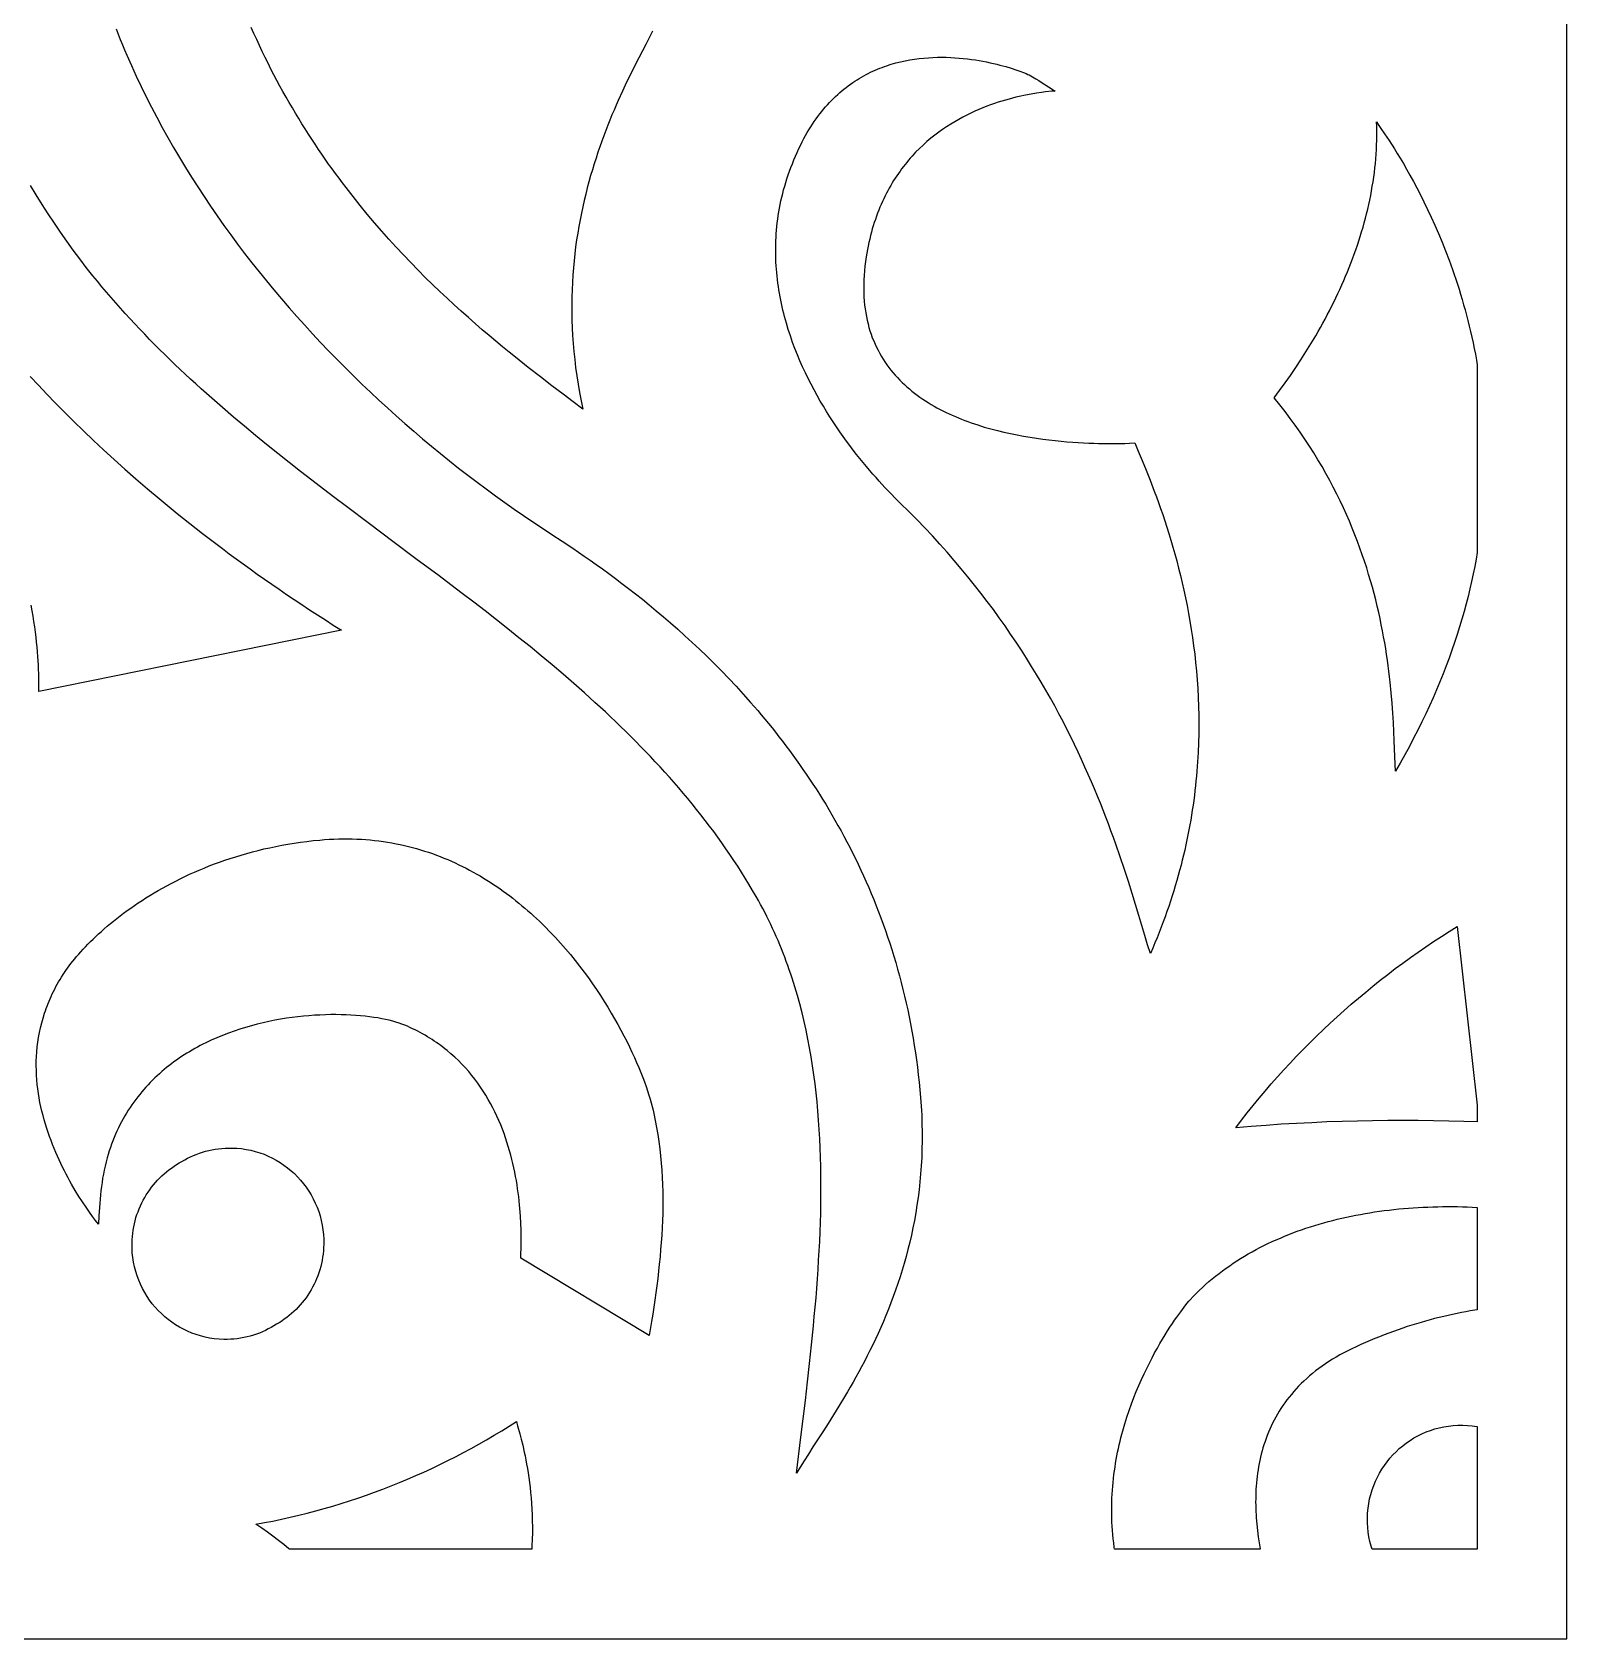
# Model space of a CAD drawing. Extents: x -140 to 140, y -140 to 140.
# Drawn here: x -31.2 to 140, y -140 to 39.1 of the extents above; entities that cross this region are included whole.
import ezdxf

# ---------------------------------------------------------------- set-up
doc = ezdxf.new("R2010")
doc.units = 0
doc.header["$MEASUREMENT"] = 0
doc.layers.add('LAYER_1', color=18, linetype='CONTINUOUS')

msp = doc.modelspace()

# ---------------------------------------------------------------- linework, layer by layer
at = {"layer": 'LAYER_1'}
for points in [[(-140, -140), (140, -140), (140, 140), (-140, 140)], [(70.78, 36.34), (71.27, 36.32), (71.75, 36.3), (72.22, 36.26), (72.68, 36.22), (73.14, 36.17), (73.59, 36.11), (74.02, 36.05), (74.45, 35.98), (74.86, 35.9), (75.27, 35.82), (75.66, 35.74), (76.04, 35.65), (76.4, 35.57), (76.76, 35.48), (77.42, 35.3), (78.01, 35.12), (78.54, 34.95), (79, 34.79), (79.38, 34.65), (79.68, 34.53), (79.89, 34.44), (80.01, 34.38), (80.39, 34.18), (80.75, 33.96), (81.11, 33.74), (81.47, 33.51), (82.19, 33.04), (82.91, 32.58), (82.55, 32.55), (81.85, 32.48), (81.39, 32.42), (80.86, 32.34), (80.26, 32.25), (79.62, 32.12), (78.92, 31.97), (78.55, 31.89), (78.17, 31.79), (77.78, 31.69), (77.39, 31.58), (76.98, 31.46), (76.57, 31.33), (76.15, 31.19), (75.72, 31.04), (75.29, 30.88), (74.85, 30.71), (74.41, 30.52), (73.97, 30.33), (73.52, 30.12), (73.07, 29.9), (72.62, 29.67), (72.17, 29.42), (71.72, 29.16), (71.27, 28.89), (70.82, 28.6), (70.37, 28.3), (69.93, 27.99), (69.49, 27.65), (69.05, 27.31), (68.62, 26.94), (68.19, 26.56), (67.78, 26.16), (67.36, 25.75), (67.16, 25.53), (66.96, 25.32), (66.76, 25.09), (66.56, 24.87), (66.37, 24.63), (66.18, 24.4), (65.99, 24.15), (65.8, 23.91), (65.62, 23.66), (65.44, 23.4), (65.26, 23.14), (65.08, 22.88), (64.91, 22.61), (64.74, 22.33), (64.58, 22.05), (64.41, 21.76), (64.25, 21.47), (64.1, 21.18), (63.95, 20.88), (63.8, 20.57), (63.65, 20.26), (63.51, 19.94), (63.37, 19.62), (63.24, 19.29), (63.11, 18.95), (62.99, 18.62), (62.87, 18.27), (62.75, 17.92), (62.64, 17.56), (62.53, 17.2), (62.43, 16.83), (62.33, 16.46), (62.24, 16.08), (62.15, 15.7), (62.07, 15.3), (61.99, 14.91), (61.92, 14.5), (61.85, 14.09), (61.77, 13.56), (61.7, 13.04), (61.65, 12.52), (61.61, 12.02), (61.59, 11.52), (61.57, 11.03), (61.57, 10.55), (61.58, 10.08), (61.6, 9.62), (61.63, 9.17), (61.67, 8.72), (61.72, 8.29), (61.79, 7.86), (61.87, 7.44), (61.95, 7.03), (62.05, 6.62), (62.15, 6.23), (62.27, 5.84), (62.4, 5.46), (62.53, 5.08), (62.68, 4.72), (62.83, 4.36), (62.99, 4.01), (63.17, 3.67), (63.35, 3.33), (63.54, 3), (63.73, 2.68), (63.94, 2.37), (64.15, 2.06), (64.37, 1.76), (64.6, 1.47), (64.83, 1.18), (65.07, 0.9), (65.32, 0.63), (65.58, 0.36), (65.84, 0.1), (66.11, -0.15), (66.38, -0.4), (66.66, -0.64), (66.95, -0.88), (67.24, -1.11), (67.54, -1.33), (67.84, -1.55), (68.15, -1.76), (68.46, -1.96), (68.77, -2.16), (69.09, -2.36), (69.42, -2.55), (69.74, -2.73), (70.08, -2.91), (70.41, -3.08), (70.75, -3.25), (71.09, -3.41), (71.44, -3.57), (71.79, -3.72), (72.14, -3.87), (72.49, -4.01), (72.85, -4.15), (73.2, -4.28), (73.56, -4.41), (73.92, -4.53), (74.29, -4.65), (75.01, -4.88), (75.74, -5.09), (76.48, -5.28), (77.21, -5.46), (77.95, -5.62), (78.68, -5.77), (79.4, -5.91), (80.12, -6.03), (80.84, -6.14), (81.54, -6.24), (82.23, -6.32), (82.92, -6.4), (83.59, -6.47), (84.24, -6.52), (84.88, -6.57), (85.5, -6.61), (86.1, -6.64), (86.68, -6.67), (87.23, -6.69), (87.77, -6.7), (88.27, -6.71), (89.2, -6.72), (90.01, -6.71), (90.69, -6.7), (91.22, -6.68), (91.8, -6.66), (92.2, -7.59), (92.62, -8.6), (93.07, -9.68), (93.52, -10.82), (93.98, -12.03), (94.22, -12.66), (94.45, -13.31), (94.68, -13.97), (94.92, -14.65), (95.15, -15.34), (95.38, -16.05), (95.61, -16.77), (95.83, -17.51), (96.05, -18.26), (96.27, -19.03), (96.48, -19.81), (96.69, -20.61), (96.9, -21.42), (97.09, -22.24), (97.28, -23.07), (97.46, -23.92), (97.64, -24.78), (97.8, -25.66), (97.96, -26.54), (98.11, -27.44), (98.25, -28.35), (98.37, -29.27), (98.49, -30.2), (98.59, -31.15), (98.68, -32.1), (98.76, -33.07), (98.83, -34.04), (98.88, -35.03), (98.92, -36.03), (98.94, -37.04), (98.95, -38.05), (98.94, -39.08), (98.91, -40.11), (98.87, -41.16), (98.81, -42.21), (98.77, -42.74), (98.73, -43.27), (98.68, -43.81), (98.63, -44.34), (98.57, -44.88), (98.51, -45.42), (98.45, -45.96), (98.38, -46.51), (98.3, -47.05), (98.22, -47.6), (98.13, -48.15), (98.04, -48.7), (97.94, -49.25), (97.84, -49.81), (97.73, -50.36), (97.62, -50.92), (97.5, -51.48), (97.37, -52.05), (97.24, -52.61), (97.1, -53.17), (96.96, -53.74), (96.81, -54.31), (96.65, -54.88), (96.49, -55.45), (96.32, -56.02), (96.15, -56.6), (95.97, -57.17), (95.78, -57.75), (95.59, -58.33), (95.39, -58.91), (95.18, -59.49), (94.97, -60.07), (94.75, -60.66), (94.52, -61.24), (94.29, -61.83), (94.04, -62.41), (93.8, -63), (93.54, -63.59), (93.24, -62.62), (92.93, -61.58), (92.26, -59.34), (91.89, -58.13), (91.5, -56.88), (91.09, -55.57), (90.65, -54.22), (90.18, -52.82), (89.68, -51.38), (89.42, -50.64), (89.15, -49.9), (88.87, -49.14), (88.58, -48.38), (88.28, -47.6), (87.97, -46.82), (87.64, -46.03), (87.31, -45.23), (86.97, -44.43), (86.62, -43.61), (86.25, -42.79), (85.87, -41.96), (85.48, -41.12), (85.08, -40.28), (84.67, -39.43), (84.24, -38.58), (83.8, -37.72), (83.34, -36.85), (82.87, -35.98), (82.39, -35.11), (81.89, -34.23), (81.37, -33.34), (80.85, -32.46), (80.3, -31.57), (79.74, -30.67), (79.16, -29.77), (78.57, -28.87), (77.96, -27.97), (77.34, -27.06), (76.69, -26.15), (76.03, -25.24), (75.35, -24.33), (74.65, -23.42), (73.94, -22.51), (73.2, -21.6), (72.44, -20.68), (71.67, -19.77), (70.88, -18.85), (70.06, -17.94), (69.23, -17.03), (68.37, -16.12), (67.5, -15.21), (66.6, -14.3), (65.68, -13.39), (65.14, -12.87), (64.56, -12.27), (63.94, -11.61), (63.28, -10.9), (62.94, -10.51), (62.59, -10.12), (62.23, -9.71), (61.88, -9.28), (61.51, -8.84), (61.14, -8.39), (60.77, -7.93), (60.4, -7.45), (60.03, -6.95), (59.65, -6.45), (59.28, -5.93), (58.91, -5.4), (58.53, -4.86), (58.16, -4.31), (57.8, -3.74), (57.43, -3.16), (57.07, -2.57), (56.72, -1.98), (56.37, -1.37), (56.03, -0.75), (55.7, -0.12), (55.38, 0.52), (55.06, 1.17), (54.75, 1.83), (54.46, 2.5), (54.17, 3.18), (53.9, 3.87), (53.64, 4.56), (53.39, 5.27), (53.16, 5.98), (52.94, 6.7), (52.74, 7.43), (52.65, 7.79), (52.56, 8.16), (52.47, 8.53), (52.39, 8.9), (52.31, 9.28), (52.24, 9.65), (52.17, 10.03), (52.11, 10.41), (52.05, 10.79), (52, 11.17), (51.95, 11.55), (51.9, 11.94), (51.87, 12.33), (51.83, 12.71), (51.8, 13.1), (51.78, 13.49), (51.77, 13.89), (51.76, 14.28), (51.75, 14.67), (51.75, 15.07), (51.76, 15.47), (51.77, 15.87), (51.79, 16.27), (51.82, 16.67), (51.85, 17.07), (51.89, 17.47), (51.93, 17.88), (51.98, 18.28), (52.04, 18.69), (52.11, 19.1), (52.18, 19.51), (52.26, 19.92), (52.34, 20.33), (52.43, 20.74), (52.53, 21.15), (52.64, 21.56), (52.76, 21.98), (52.88, 22.39), (53.01, 22.81), (53.15, 23.23), (53.29, 23.64), (53.45, 24.06), (53.61, 24.48), (53.78, 24.9), (53.96, 25.32), (54.14, 25.74), (54.34, 26.16), (54.54, 26.58), (54.72, 26.93), (54.9, 27.28), (55.09, 27.61), (55.27, 27.94), (55.46, 28.26), (55.66, 28.58), (55.86, 28.88), (56.06, 29.18), (56.26, 29.47), (56.47, 29.75), (56.67, 30.03), (56.89, 30.3), (57.1, 30.56), (57.32, 30.81), (57.54, 31.06), (57.76, 31.3), (57.98, 31.54), (58.21, 31.76), (58.44, 31.98), (58.67, 32.2), (58.9, 32.4), (59.14, 32.6), (59.37, 32.8), (59.61, 32.99), (59.85, 33.17), (60.09, 33.35), (60.34, 33.52), (60.58, 33.68), (60.83, 33.84), (61.08, 33.99), (61.33, 34.14), (61.58, 34.28), (61.83, 34.41), (62.08, 34.54), (62.33, 34.67), (62.59, 34.79), (62.84, 34.9), (63.1, 35.01), (63.36, 35.12), (63.62, 35.22), (63.87, 35.31), (64.13, 35.4), (64.39, 35.49), (64.65, 35.57), (65.17, 35.72), (65.69, 35.85), (66.21, 35.96), (66.73, 36.06), (67.25, 36.14), (67.76, 36.21), (68.28, 36.26), (68.79, 36.3), (69.29, 36.33), (69.8, 36.34), (70.29, 36.35)], [(118.96, 28.86), (119.26, 28.42), (119.67, 27.81), (120.17, 27.05), (120.76, 26.14), (121.08, 25.63), (121.41, 25.08), (121.76, 24.49), (122.12, 23.86), (122.5, 23.21), (122.88, 22.51), (123.27, 21.78), (123.66, 21.02), (124.06, 20.22), (124.47, 19.39), (124.87, 18.53), (125.28, 17.63), (125.68, 16.7), (126.08, 15.74), (126.47, 14.75), (126.86, 13.73), (127.05, 13.21), (127.24, 12.68), (127.43, 12.14), (127.61, 11.59), (127.79, 11.04), (127.97, 10.48), (128.14, 9.92), (128.31, 9.34), (128.48, 8.76), (128.64, 8.18), (128.8, 7.58), (128.96, 6.98), (129.11, 6.37), (129.25, 5.76), (129.4, 5.13), (129.53, 4.51), (129.66, 3.87), (129.79, 3.23), (129.91, 2.58), (130, 2.05), (130, -18.88), (129.87, -19.61), (129.72, -20.43), (129.55, -21.26), (129.37, -22.09), (129.18, -22.93), (128.98, -23.77), (128.76, -24.61), (128.53, -25.46), (128.28, -26.31), (128.03, -27.17), (127.76, -28.03), (127.47, -28.9), (127.17, -29.77), (126.86, -30.64), (126.53, -31.52), (126.19, -32.4), (125.84, -33.29), (125.46, -34.18), (125.08, -35.07), (124.68, -35.97), (124.26, -36.87), (123.82, -37.77), (123.37, -38.68), (122.91, -39.59), (122.43, -40.51), (121.93, -41.43), (121.41, -42.35), (120.88, -43.27), (120.82, -41.66), (120.75, -39.85), (120.7, -38.87), (120.65, -37.84), (120.58, -36.78), (120.5, -35.67), (120.41, -34.52), (120.29, -33.34), (120.22, -32.73), (120.15, -32.12), (120.07, -31.5), (119.98, -30.87), (119.89, -30.23), (119.79, -29.58), (119.68, -28.93), (119.56, -28.27), (119.44, -27.6), (119.3, -26.92), (119.16, -26.24), (119.01, -25.55), (118.85, -24.86), (118.68, -24.16), (118.5, -23.45), (118.31, -22.74), (118.11, -22.03), (117.89, -21.31), (117.67, -20.58), (117.43, -19.85), (117.18, -19.12), (116.92, -18.38), (116.65, -17.64), (116.36, -16.89), (116.06, -16.14), (115.74, -15.39), (115.41, -14.64), (115.07, -13.88), (114.71, -13.12), (114.34, -12.36), (113.95, -11.6), (113.55, -10.84), (113.13, -10.07), (112.69, -9.3), (112.23, -8.54), (111.76, -7.77), (111.28, -7), (110.77, -6.23), (110.25, -5.46), (109.7, -4.69), (109.14, -3.92), (108.56, -3.16), (107.97, -2.39), (107.35, -1.63), (107.96, -0.8), (108.57, 0.03), (109.17, 0.88), (109.76, 1.74), (110.34, 2.61), (110.9, 3.5), (111.45, 4.4), (111.99, 5.3), (112.26, 5.76), (112.52, 6.22), (112.77, 6.69), (113.03, 7.15), (113.27, 7.62), (113.52, 8.09), (113.76, 8.56), (114, 9.04), (114.23, 9.51), (114.45, 9.99), (114.68, 10.47), (114.9, 10.96), (115.11, 11.44), (115.32, 11.93), (115.52, 12.42), (115.72, 12.91), (115.91, 13.4), (116.1, 13.89), (116.28, 14.39), (116.46, 14.88), (116.63, 15.38), (116.8, 15.88), (116.96, 16.38), (117.11, 16.88), (117.26, 17.39), (117.4, 17.89), (117.53, 18.4), (117.66, 18.9), (117.79, 19.41), (117.9, 19.92), (118.01, 20.43), (118.12, 20.94), (118.21, 21.45), (118.3, 21.96), (118.38, 22.47), (118.46, 22.98), (118.53, 23.49), (118.59, 24), (118.64, 24.52), (118.69, 25.03), (118.73, 25.54), (118.76, 26.06), (118.78, 26.57), (118.8, 27.08), (118.8, 27.6), (118.8, 28.11), (118.79, 28.62), (118.77, 29.14)], [(4.53, -50.8), (5.04, -50.82), (5.54, -50.85), (6.03, -50.88), (6.53, -50.92), (7.02, -50.97), (7.5, -51.03), (7.99, -51.09), (8.46, -51.17), (8.94, -51.25), (9.41, -51.34), (9.88, -51.43), (10.34, -51.54), (10.8, -51.65), (11.25, -51.76), (11.7, -51.89), (12.15, -52.02), (12.59, -52.16), (13.03, -52.3), (13.47, -52.45), (13.9, -52.61), (14.33, -52.77), (14.75, -52.94), (15.17, -53.12), (15.59, -53.3), (16, -53.48), (16.41, -53.68), (16.81, -53.87), (17.22, -54.08), (17.61, -54.29), (18.01, -54.5), (18.4, -54.72), (18.78, -54.94), (19.16, -55.17), (19.54, -55.41), (19.92, -55.64), (20.29, -55.89), (20.65, -56.13), (21.02, -56.38), (21.37, -56.64), (21.73, -56.9), (22.08, -57.16), (22.43, -57.43), (22.77, -57.7), (23.11, -57.97), (23.45, -58.25), (23.78, -58.53), (24.11, -58.82), (24.43, -59.1), (24.75, -59.39), (25.07, -59.69), (25.39, -59.98), (25.69, -60.28), (26, -60.58), (26.6, -61.19), (27.18, -61.81), (27.75, -62.44), (28.31, -63.07), (28.85, -63.71), (29.37, -64.35), (29.88, -65), (30.38, -65.65), (30.86, -66.3), (31.32, -66.96), (31.77, -67.61), (32.2, -68.27), (32.62, -68.92), (33.02, -69.57), (33.41, -70.22), (33.79, -70.86), (34.15, -71.5), (34.49, -72.13), (34.82, -72.75), (35.13, -73.37), (35.43, -73.98), (35.72, -74.57), (35.99, -75.16), (36.24, -75.74), (36.48, -76.3), (36.71, -76.85), (36.92, -77.39), (37.11, -77.91), (37.29, -78.41), (37.46, -78.9), (37.61, -79.36), (37.74, -79.81), (37.87, -80.24), (37.97, -80.65), (38.07, -81.04), (38.16, -81.43), (38.32, -82.21), (38.47, -82.99), (38.61, -83.78), (38.73, -84.56), (38.83, -85.36), (38.92, -86.15), (38.99, -86.95), (39.05, -87.74), (39.1, -88.54), (39.13, -89.34), (39.15, -90.15), (39.16, -90.95), (39.16, -91.76), (39.15, -92.56), (39.12, -93.37), (39.08, -94.18), (39.04, -94.98), (38.99, -95.79), (38.92, -96.6), (38.85, -97.4), (38.77, -98.21), (38.68, -99.01), (38.59, -99.82), (38.49, -100.62), (38.38, -101.42), (38.27, -102.22), (38.15, -103.02), (38.03, -103.81), (37.9, -104.61), (37.63, -106.18), (23.31, -97.57), (23.34, -97.04), (23.36, -96.46), (23.37, -95.83), (23.37, -95.15), (23.36, -94.42), (23.33, -93.66), (23.29, -92.86), (23.23, -92.02), (23.19, -91.6), (23.14, -91.16), (23.09, -90.72), (23.04, -90.27), (22.97, -89.82), (22.9, -89.36), (22.83, -88.9), (22.74, -88.43), (22.65, -87.96), (22.55, -87.49), (22.45, -87.01), (22.33, -86.54), (22.21, -86.06), (22.07, -85.57), (21.93, -85.09), (21.78, -84.61), (21.62, -84.12), (21.45, -83.64), (21.27, -83.16), (21.08, -82.68), (20.87, -82.2), (20.66, -81.72), (20.43, -81.25), (20.2, -80.78), (19.95, -80.31), (19.69, -79.85), (19.42, -79.39), (19.13, -78.93), (18.83, -78.48), (18.52, -78.04), (18.2, -77.6), (17.86, -77.17), (17.51, -76.75), (17.14, -76.34), (16.76, -75.93), (16.37, -75.53), (15.95, -75.14), (15.53, -74.76), (15.09, -74.39), (14.86, -74.21), (14.63, -74.03), (14.4, -73.85), (14.16, -73.68), (13.91, -73.51), (13.67, -73.34), (13.42, -73.18), (13.16, -73.02), (12.9, -72.86), (12.64, -72.7), (12.37, -72.55), (12.1, -72.4), (11.82, -72.25), (11.54, -72.11), (11.25, -71.97), (10.96, -71.84), (10.67, -71.7), (10.37, -71.58), (10.07, -71.46), (9.75, -71.34), (9.4, -71.23), (9.04, -71.13), (8.65, -71.03), (8.24, -70.94), (7.82, -70.85), (7.38, -70.77), (6.92, -70.7), (6.44, -70.63), (5.95, -70.57), (5.44, -70.52), (4.92, -70.48), (4.38, -70.45), (3.83, -70.42), (3.27, -70.41), (2.7, -70.4), (2.12, -70.4), (1.52, -70.42), (0.92, -70.44), (0.31, -70.47), (-0.31, -70.52), (-0.93, -70.57), (-1.56, -70.64), (-2.19, -70.72), (-2.83, -70.81), (-3.48, -70.91), (-4.12, -71.03), (-4.77, -71.16), (-5.42, -71.3), (-6.07, -71.46), (-6.72, -71.63), (-7.37, -71.82), (-8.02, -72.02), (-8.66, -72.23), (-9.3, -72.46), (-9.94, -72.71), (-10.57, -72.97), (-11.2, -73.25), (-11.51, -73.39), (-11.82, -73.54), (-12.13, -73.69), (-12.43, -73.85), (-12.74, -74.01), (-13.04, -74.18), (-13.34, -74.35), (-13.63, -74.53), (-13.93, -74.71), (-14.22, -74.89), (-14.51, -75.08), (-14.8, -75.27), (-15.08, -75.47), (-15.37, -75.67), (-15.64, -75.88), (-15.92, -76.09), (-16.19, -76.31), (-16.46, -76.53), (-16.73, -76.75), (-16.99, -76.99), (-17.25, -77.22), (-17.51, -77.46), (-17.76, -77.71), (-18.01, -77.96), (-18.25, -78.22), (-18.49, -78.48), (-18.73, -78.74), (-18.96, -79.01), (-19.19, -79.29), (-19.41, -79.57), (-19.63, -79.86), (-19.85, -80.15), (-20.06, -80.45), (-20.26, -80.75), (-20.46, -81.06), (-20.66, -81.38), (-20.85, -81.7), (-21.03, -82.02), (-21.21, -82.35), (-21.39, -82.69), (-21.56, -83.03), (-21.72, -83.38), (-21.88, -83.74), (-22.03, -84.1), (-22.18, -84.46), (-22.32, -84.83), (-22.45, -85.21), (-22.58, -85.59), (-22.7, -85.98), (-22.82, -86.38), (-22.94, -86.83), (-23.05, -87.28), (-23.15, -87.73), (-23.24, -88.19), (-23.32, -88.65), (-23.39, -89.11), (-23.46, -89.57), (-23.51, -90.04), (-23.56, -90.5), (-23.61, -90.97), (-23.65, -91.43), (-23.68, -91.9), (-23.74, -92.83), (-23.79, -93.76), (-24.1, -93.36), (-24.44, -92.91), (-24.8, -92.41), (-25.17, -91.87), (-25.56, -91.29), (-25.96, -90.67), (-26.37, -90.01), (-26.78, -89.31), (-26.98, -88.95), (-27.18, -88.58), (-27.39, -88.2), (-27.59, -87.81), (-27.79, -87.42), (-27.98, -87.01), (-28.18, -86.6), (-28.37, -86.19), (-28.55, -85.76), (-28.73, -85.33), (-28.91, -84.89), (-29.08, -84.45), (-29.25, -84), (-29.41, -83.54), (-29.56, -83.08), (-29.7, -82.61), (-29.84, -82.13), (-29.97, -81.65), (-30.09, -81.17), (-30.2, -80.68), (-30.31, -80.19), (-30.4, -79.69), (-30.48, -79.19), (-30.55, -78.68), (-30.61, -78.18), (-30.66, -77.66), (-30.69, -77.15), (-30.71, -76.63), (-30.72, -76.11), (-30.72, -75.58), (-30.7, -75.06), (-30.66, -74.53), (-30.61, -74), (-30.55, -73.46), (-30.47, -72.93), (-30.37, -72.39), (-30.26, -71.86), (-30.12, -71.32), (-29.97, -70.78), (-29.81, -70.24), (-29.71, -69.97), (-29.62, -69.7), (-29.52, -69.44), (-29.41, -69.17), (-29.3, -68.9), (-29.19, -68.63), (-29.06, -68.36), (-28.94, -68.09), (-28.81, -67.82), (-28.67, -67.55), (-28.53, -67.28), (-28.38, -67.01), (-28.23, -66.75), (-28.07, -66.48), (-27.91, -66.21), (-27.74, -65.94), (-27.58, -65.71), (-27.42, -65.46), (-27.24, -65.22), (-27.06, -64.97), (-26.86, -64.71), (-26.66, -64.45), (-26.44, -64.19), (-26.22, -63.92), (-25.99, -63.65), (-25.75, -63.38), (-25.49, -63.1), (-25.23, -62.83), (-24.96, -62.54), (-24.68, -62.26), (-24.39, -61.98), (-24.09, -61.69), (-23.78, -61.4), (-23.46, -61.12), (-23.14, -60.83), (-22.8, -60.54), (-22.45, -60.25), (-22.1, -59.96), (-21.73, -59.67), (-21.36, -59.38), (-20.98, -59.09), (-20.59, -58.8), (-20.18, -58.51), (-19.77, -58.23), (-19.35, -57.94), (-18.93, -57.66), (-18.49, -57.38), (-18.04, -57.1), (-17.59, -56.83), (-17.12, -56.56), (-16.65, -56.29), (-16.17, -56.02), (-15.67, -55.76), (-15.17, -55.5), (-14.66, -55.25), (-14.15, -55), (-13.62, -54.75), (-13.08, -54.51), (-12.54, -54.28), (-11.99, -54.05), (-11.42, -53.82), (-10.85, -53.6), (-10.27, -53.39), (-9.69, -53.18), (-9.09, -52.98), (-8.48, -52.79), (-7.87, -52.6), (-7.25, -52.42), (-6.62, -52.25), (-5.98, -52.09), (-5.33, -51.93), (-4.67, -51.79), (-4.01, -51.65), (-3.33, -51.52), (-2.65, -51.39), (-1.96, -51.28), (-1.26, -51.18), (-0.55, -51.09), (0.16, -51), (0.89, -50.93), (1.42, -50.88), (1.95, -50.85), (2.47, -50.82), (2.99, -50.8), (3.51, -50.8), (4.02, -50.8)], [(130, -80.5), (130, -82.35), (128.51, -82.3), (126.82, -82.26), (125.12, -82.23), (123.42, -82.21), (121.73, -82.2), (120.03, -82.21), (118.33, -82.23), (116.63, -82.26), (114.94, -82.31), (113.24, -82.37), (111.54, -82.45), (109.85, -82.53), (108.15, -82.63), (106.46, -82.75), (104.77, -82.87), (103.08, -83.01), (103.71, -82.18), (104.35, -81.36), (105.01, -80.54), (105.67, -79.73), (106.35, -78.93), (107.03, -78.13), (107.73, -77.35), (108.43, -76.57), (109.14, -75.8), (109.86, -75.03), (110.59, -74.28), (111.33, -73.53), (112.08, -72.79), (112.84, -72.06), (113.61, -71.34), (114.38, -70.63), (115.16, -69.93), (115.95, -69.23), (116.75, -68.55), (117.56, -67.88), (118.37, -67.21), (119.19, -66.56), (120.02, -65.91), (120.85, -65.27), (121.7, -64.65), (122.54, -64.04), (123.4, -63.43), (124.26, -62.84), (125.13, -62.26), (126, -61.68), (126.88, -61.12), (127.76, -60.57)], [(-8.9, -85.27), (-8.36, -85.29), (-7.83, -85.34), (-7.31, -85.42), (-6.8, -85.52), (-6.3, -85.65), (-5.8, -85.8), (-5.32, -85.97), (-4.85, -86.17), (-4.39, -86.39), (-3.95, -86.63), (-3.51, -86.89), (-3.1, -87.18), (-2.69, -87.48), (-2.3, -87.8), (-1.93, -88.13), (-1.58, -88.49), (-1.24, -88.86), (-0.92, -89.25), (-0.61, -89.65), (-0.33, -90.07), (-0.07, -90.5), (0.18, -90.95), (0.4, -91.41), (0.6, -91.88), (0.78, -92.36), (0.93, -92.85), (1.06, -93.35), (1.17, -93.86), (1.25, -94.38), (1.31, -94.91), (1.34, -95.44), (1.34, -95.99), (1.33, -96.36), (1.3, -96.72), (1.27, -97.09), (1.22, -97.45), (1.15, -97.8), (1.08, -98.15), (1, -98.5), (0.9, -98.84), (0.79, -99.18), (0.67, -99.51), (0.55, -99.84), (0.41, -100.16), (0.26, -100.47), (0.1, -100.78), (-0.07, -101.09), (-0.25, -101.38), (-0.44, -101.67), (-0.63, -101.96), (-0.84, -102.23), (-1.05, -102.5), (-1.28, -102.76), (-1.51, -103.02), (-1.75, -103.27), (-1.99, -103.5), (-2.25, -103.73), (-2.51, -103.96), (-2.78, -104.17), (-3.06, -104.37), (-3.34, -104.57), (-3.63, -104.76), (-3.92, -104.93), (-4.23, -105.1), (-4.53, -105.28), (-4.85, -105.45), (-5.17, -105.61), (-5.5, -105.76), (-5.83, -105.9), (-6.17, -106.02), (-6.51, -106.14), (-6.86, -106.24), (-7.21, -106.33), (-7.57, -106.41), (-7.93, -106.47), (-8.3, -106.53), (-8.67, -106.57), (-9.04, -106.59), (-9.42, -106.61), (-9.8, -106.61), (-10.34, -106.58), (-10.87, -106.53), (-11.39, -106.46), (-11.9, -106.35), (-12.4, -106.23), (-12.9, -106.08), (-13.38, -105.9), (-13.85, -105.7), (-14.31, -105.48), (-14.75, -105.24), (-15.18, -104.98), (-15.6, -104.7), (-16.01, -104.4), (-16.4, -104.08), (-16.77, -103.74), (-17.12, -103.39), (-17.46, -103.01), (-17.78, -102.63), (-18.09, -102.22), (-18.37, -101.81), (-18.63, -101.37), (-18.88, -100.93), (-19.1, -100.47), (-19.3, -100), (-19.48, -99.52), (-19.63, -99.03), (-19.76, -98.52), (-19.87, -98.01), (-19.95, -97.49), (-20.01, -96.97), (-20.04, -96.43), (-20.04, -95.89), (-20.03, -95.52), (-20, -95.15), (-19.97, -94.79), (-19.92, -94.43), (-19.85, -94.07), (-19.78, -93.72), (-19.69, -93.38), (-19.6, -93.03), (-19.49, -92.7), (-19.37, -92.37), (-19.24, -92.04), (-19.11, -91.72), (-18.96, -91.4), (-18.8, -91.09), (-18.63, -90.79), (-18.45, -90.49), (-18.26, -90.2), (-18.07, -89.92), (-17.86, -89.64), (-17.65, -89.37), (-17.42, -89.11), (-17.19, -88.86), (-16.95, -88.61), (-16.71, -88.37), (-16.45, -88.14), (-16.19, -87.92), (-15.92, -87.71), (-15.64, -87.5), (-15.36, -87.31), (-15.07, -87.12), (-14.78, -86.94), (-14.47, -86.78), (-14.17, -86.59), (-13.85, -86.42), (-13.53, -86.26), (-13.2, -86.12), (-12.87, -85.98), (-12.53, -85.85), (-12.19, -85.74), (-11.84, -85.64), (-11.49, -85.55), (-11.13, -85.47), (-10.77, -85.4), (-10.4, -85.35), (-10.03, -85.31), (-9.66, -85.28), (-9.28, -85.27)], [(127.24, -91.8), (127.79, -91.81), (128.34, -91.82), (128.89, -91.84), (129.44, -91.86), (129.99, -91.89), (130, -91.89), (130, -103.31), (129.72, -103.35), (129.23, -103.43), (128.74, -103.52), (128.25, -103.62), (127.75, -103.71), (127.25, -103.82), (126.76, -103.93), (126.26, -104.04), (125.76, -104.17), (125.25, -104.29), (124.75, -104.43), (124.24, -104.57), (123.74, -104.71), (123.23, -104.86), (122.72, -105.02), (122.2, -105.19), (121.69, -105.36), (121.17, -105.53), (120.66, -105.72), (120.14, -105.91), (119.62, -106.11), (119.1, -106.31), (118.58, -106.52), (118.05, -106.74), (117.53, -106.96), (117, -107.19), (116.48, -107.43), (116.01, -107.65), (115.55, -107.87), (115.11, -108.1), (114.68, -108.34), (114.26, -108.58), (113.85, -108.83), (113.45, -109.08), (113.07, -109.33), (112.69, -109.59), (112.33, -109.86), (111.97, -110.13), (111.63, -110.4), (111.3, -110.68), (110.98, -110.96), (110.67, -111.25), (110.37, -111.54), (110.08, -111.83), (109.8, -112.13), (109.53, -112.43), (109.27, -112.74), (109.02, -113.05), (108.78, -113.36), (108.55, -113.67), (108.33, -113.99), (108.11, -114.31), (107.91, -114.63), (107.71, -114.96), (107.52, -115.29), (107.35, -115.62), (107.18, -115.95), (107.01, -116.29), (106.86, -116.63), (106.72, -116.97), (106.58, -117.31), (106.45, -117.66), (106.33, -118), (106.21, -118.35), (106.1, -118.7), (106.01, -119.05), (105.91, -119.4), (105.83, -119.75), (105.75, -120.1), (105.68, -120.46), (105.61, -120.81), (105.55, -121.17), (105.5, -121.53), (105.45, -121.88), (105.41, -122.24), (105.38, -122.6), (105.35, -122.96), (105.32, -123.31), (105.31, -123.67), (105.29, -124.03), (105.29, -124.39), (105.28, -124.74), (105.29, -125.1), (105.3, -125.46), (105.31, -125.81), (105.33, -126.17), (105.35, -126.52), (105.4, -127.22), (105.48, -127.92), (105.56, -128.61), (105.67, -129.3), (105.78, -129.98), (105.79, -130), (89.56, -130), (89.52, -129.77), (89.46, -129.3), (89.41, -128.83), (89.36, -128.37), (89.32, -127.91), (89.29, -127.45), (89.26, -126.99), (89.24, -126.54), (89.23, -126.09), (89.23, -125.63), (89.23, -125.19), (89.24, -124.74), (89.26, -124.3), (89.28, -123.85), (89.31, -123.42), (89.34, -122.98), (89.38, -122.55), (89.43, -122.11), (89.48, -121.69), (89.53, -121.26), (89.6, -120.84), (89.66, -120.42), (89.74, -120), (89.81, -119.59), (89.89, -119.18), (89.98, -118.77), (90.07, -118.37), (90.16, -117.97), (90.26, -117.57), (90.36, -117.18), (90.47, -116.79), (90.69, -116.02), (90.93, -115.27), (91.17, -114.53), (91.43, -113.81), (91.7, -113.1), (91.97, -112.41), (92.26, -111.74), (92.54, -111.09), (92.84, -110.46), (93.13, -109.84), (93.43, -109.25), (93.73, -108.67), (94.02, -108.12), (94.32, -107.58), (94.61, -107.07), (94.9, -106.58), (95.19, -106.11), (95.46, -105.67), (95.73, -105.25), (96, -104.85), (96.25, -104.48), (96.49, -104.14), (96.93, -103.52), (97.31, -103.01), (97.62, -102.62), (97.85, -102.34), (97.99, -102.18), (98.32, -101.83), (98.66, -101.48), (99, -101.14), (99.35, -100.81), (99.71, -100.49), (100.08, -100.17), (100.45, -99.86), (100.82, -99.55), (101.2, -99.25), (101.59, -98.96), (101.99, -98.67), (102.39, -98.39), (102.79, -98.12), (103.2, -97.85), (103.61, -97.59), (104.04, -97.33), (104.46, -97.08), (104.89, -96.84), (105.33, -96.6), (105.77, -96.37), (106.21, -96.15), (106.66, -95.93), (107.12, -95.71), (107.57, -95.51), (108.04, -95.31), (108.5, -95.11), (108.97, -94.92), (109.45, -94.74), (109.93, -94.56), (110.41, -94.39), (110.9, -94.22), (111.39, -94.06), (111.88, -93.9), (112.38, -93.75), (112.88, -93.61), (113.38, -93.47), (113.89, -93.34), (114.39, -93.21), (114.91, -93.09), (115.42, -92.98), (115.94, -92.87), (116.46, -92.76), (116.98, -92.67), (117.51, -92.57), (118.03, -92.48), (118.56, -92.4), (119.09, -92.32), (119.63, -92.25), (120.16, -92.19), (120.7, -92.13), (121.24, -92.07), (121.78, -92.02), (122.32, -91.98), (122.86, -91.94), (123.4, -91.9), (123.95, -91.87), (124.49, -91.85), (125.04, -91.83), (125.59, -91.82), (126.14, -91.81), (126.69, -91.8)], [(22.89, -115.94), (22.97, -116.23), (23.21, -117.13), (23.37, -117.72), (23.54, -118.41), (23.71, -119.19), (23.8, -119.61), (23.89, -120.05), (23.97, -120.51), (24.06, -120.99), (24.14, -121.5), (24.21, -122.02), (24.29, -122.56), (24.35, -123.12), (24.42, -123.69), (24.47, -124.29), (24.52, -124.9), (24.56, -125.53), (24.58, -126.17), (24.6, -126.83), (24.61, -127.5), (24.61, -128.19), (24.6, -128.9), (24.57, -129.61), (24.55, -130), (-2.49, -130), (-2.54, -129.96), (-3.11, -129.49), (-3.71, -129.02), (-4.32, -128.56), (-4.94, -128.11), (-5.58, -127.66), (-6.24, -127.22), (-5.28, -127.04), (-4.32, -126.86), (-3.36, -126.65), (-2.4, -126.44), (-1.45, -126.22), (-0.5, -125.98), (0.46, -125.73), (1.4, -125.46), (2.35, -125.19), (3.29, -124.9), (4.23, -124.61), (5.16, -124.3), (6.1, -123.97), (7.02, -123.64), (7.95, -123.3), (8.87, -122.94), (9.78, -122.57), (10.69, -122.19), (11.6, -121.8), (12.5, -121.4), (13.4, -120.99), (14.29, -120.57), (15.17, -120.13), (16.05, -119.69), (16.92, -119.23), (17.79, -118.76), (18.65, -118.29), (19.5, -117.8), (20.35, -117.3), (21.19, -116.8), (22.02, -116.28), (22.84, -115.75)], [(128.92, -116.21), (129.45, -116.26), (129.97, -116.33), (130, -116.34), (130, -130), (118.27, -130), (118.16, -129.65), (118.03, -129.14), (117.92, -128.63), (117.84, -128.11), (117.79, -127.59), (117.76, -127.05), (117.75, -126.51), (117.78, -125.97), (117.83, -125.43), (117.9, -124.91), (118, -124.39), (118.13, -123.89), (118.28, -123.39), (118.45, -122.9), (118.65, -122.43), (118.86, -121.97), (119.1, -121.52), (119.36, -121.08), (119.64, -120.66), (119.94, -120.25), (120.26, -119.86), (120.59, -119.49), (120.95, -119.13), (121.31, -118.78), (121.7, -118.46), (122.1, -118.16), (122.51, -117.87), (122.94, -117.6), (123.38, -117.36), (123.84, -117.14), (124.3, -116.93), (124.78, -116.75), (125.27, -116.6), (125.77, -116.47), (126.27, -116.36), (126.79, -116.27), (127.31, -116.22), (127.84, -116.19), (128.38, -116.18)]]:
    msp.add_lwpolyline(points, close=True, dxfattribs=at)
for points in [[(-21.83, 39.52), (-21.6, 38.93), (-21.36, 38.34), (-21.12, 37.75), (-20.87, 37.16), (-20.62, 36.58), (-20.11, 35.41), (-19.57, 34.25), (-19.03, 33.09), (-18.46, 31.94), (-17.88, 30.8), (-17.29, 29.66), (-16.68, 28.53), (-16.06, 27.41), (-15.42, 26.29), (-14.76, 25.18), (-14.09, 24.07), (-13.41, 22.98), (-12.72, 21.89), (-12.01, 20.81), (-11.28, 19.73), (-10.55, 18.66), (-9.8, 17.6), (-9.04, 16.55), (-8.26, 15.51), (-7.48, 14.47), (-6.68, 13.44), (-5.87, 12.42), (-5.05, 11.41), (-4.22, 10.4), (-3.38, 9.4), (-2.52, 8.42), (-1.66, 7.44), (-0.78, 6.46), (0.1, 5.5), (0.99, 4.55), (1.89, 3.6), (2.81, 2.67), (3.73, 1.74), (4.66, 0.82), (5.59, -0.09), (6.54, -0.99), (7.49, -1.88), (8.45, -2.76), (9.42, -3.63), (10.4, -4.49), (11.38, -5.34), (12.37, -6.18), (13.37, -7.01), (14.37, -7.84), (15.38, -8.65), (16.39, -9.45), (17.41, -10.24), (18.44, -11.02), (19.47, -11.79), (20.5, -12.54), (21.54, -13.29), (22.58, -14.03), (23.63, -14.75), (24.68, -15.47), (25.74, -16.17), (26.79, -16.86), (27.92, -17.6), (29.12, -18.4), (30.4, -19.27), (31.06, -19.73), (31.74, -20.21), (32.44, -20.71), (33.15, -21.23), (33.87, -21.77), (34.6, -22.32), (35.35, -22.89), (36.11, -23.48), (36.88, -24.09), (37.65, -24.72), (38.43, -25.37), (39.23, -26.03), (40.02, -26.72), (40.83, -27.43), (41.63, -28.15), (42.44, -28.89), (43.26, -29.66), (44.07, -30.44), (44.89, -31.25), (45.7, -32.07), (46.52, -32.92), (47.33, -33.78), (48.14, -34.67), (48.95, -35.58), (49.75, -36.5), (50.15, -36.97), (50.54, -37.45), (50.94, -37.93), (51.34, -38.42), (51.73, -38.91), (52.12, -39.41), (52.51, -39.91), (52.89, -40.42), (53.28, -40.94), (53.66, -41.46), (54.04, -41.98), (54.42, -42.51), (54.79, -43.05), (55.16, -43.59), (55.53, -44.14), (55.9, -44.69), (56.26, -45.24), (56.62, -45.81), (56.98, -46.38), (57.33, -46.95), (57.68, -47.53), (58.02, -48.12), (58.36, -48.71), (58.7, -49.3), (59.04, -49.9), (59.37, -50.51), (59.69, -51.13), (60.01, -51.74), (60.33, -52.37), (60.64, -53), (60.95, -53.64), (61.25, -54.28), (61.55, -54.92), (61.84, -55.58), (62.13, -56.24), (62.41, -56.9), (62.69, -57.57), (62.96, -58.25), (63.23, -58.93), (63.49, -59.62), (63.74, -60.31), (63.99, -61.01), (64.23, -61.72), (64.47, -62.43), (64.7, -63.15), (64.93, -63.87), (65.14, -64.6), (65.35, -65.34), (65.56, -66.08), (65.76, -66.83), (65.95, -67.58), (66.13, -68.34), (66.31, -69.11), (66.48, -69.88), (66.64, -70.65), (66.79, -71.44), (66.94, -72.23), (67.08, -73.03), (67.21, -73.83), (67.34, -74.64), (67.45, -75.45), (67.56, -76.27), (67.66, -77.1), (67.75, -77.93), (67.84, -78.77), (67.91, -79.62), (67.95, -80.12), (67.98, -80.61), (68.01, -81.1), (68.04, -81.59), (68.06, -82.08), (68.07, -82.56), (68.09, -83.52), (68.09, -84.47), (68.07, -85.4), (68.04, -86.33), (67.99, -87.24), (67.92, -88.15), (67.84, -89.04), (67.74, -89.92), (67.63, -90.79), (67.51, -91.65), (67.37, -92.5), (67.22, -93.34), (67.06, -94.16), (66.89, -94.98), (66.7, -95.78), (66.5, -96.58), (66.3, -97.36), (66.08, -98.14), (65.86, -98.9), (65.62, -99.65), (65.38, -100.39), (65.12, -101.12), (64.86, -101.84), (64.6, -102.55), (64.32, -103.25), (64.05, -103.94), (63.76, -104.61), (63.47, -105.28), (63.18, -105.94), (62.88, -106.58), (62.57, -107.22), (62.27, -107.84), (61.96, -108.46), (61.65, -109.06), (61.33, -109.66), (61.02, -110.24), (60.7, -110.81), (60.39, -111.38), (60.07, -111.93), (59.75, -112.47), (59.44, -113), (58.81, -114.04), (58.2, -115.03), (57.6, -115.98), (57.01, -116.9), (55.91, -118.6), (55.4, -119.39), (54.92, -120.15), (54.48, -120.86), (54.07, -121.54), (54.57, -117.5), (55.06, -113.41), (55.31, -111.35), (55.54, -109.28), (55.76, -107.2), (55.97, -105.11), (56.06, -104.06), (56.16, -103.02), (56.25, -101.97), (56.33, -100.92), (56.41, -99.87), (56.48, -98.82), (56.54, -97.77), (56.6, -96.72), (56.66, -95.68), (56.7, -94.63), (56.74, -93.58), (56.77, -92.53), (56.79, -91.49), (56.8, -90.45), (56.8, -89.4), (56.8, -88.36), (56.78, -87.33), (56.75, -86.29), (56.72, -85.26), (56.67, -84.23), (56.61, -83.2), (56.54, -82.17), (56.46, -81.15), (56.37, -80.13), (56.26, -79.12), (56.14, -78.11), (56.01, -77.1), (55.86, -76.1), (55.7, -75.1), (55.53, -74.1), (55.34, -73.12), (55.14, -72.13), (54.92, -71.15), (54.69, -70.18), (54.44, -69.21), (54.17, -68.25), (54.03, -67.77), (53.89, -67.29), (53.74, -66.82), (53.59, -66.34), (53.43, -65.87), (53.27, -65.4), (53.1, -64.93), (52.93, -64.46), (52.76, -64), (52.58, -63.53), (52.4, -63.07), (52.21, -62.61), (52.02, -62.15), (51.82, -61.69), (51.62, -61.24), (51.41, -60.79), (51.2, -60.34), (50.98, -59.89), (50.76, -59.44), (50.53, -58.99), (50.3, -58.55), (50.06, -58.11), (49.82, -57.67), (49.58, -57.23), (49.18, -56.55), (48.77, -55.87), (48.36, -55.19), (47.94, -54.52), (47.52, -53.86), (47.09, -53.2), (46.65, -52.55), (46.2, -51.9), (45.75, -51.26), (45.3, -50.62), (44.84, -49.99), (44.37, -49.37), (43.89, -48.74), (43.41, -48.13), (42.93, -47.51), (42.44, -46.91), (41.94, -46.3), (41.44, -45.7), (40.93, -45.11), (40.42, -44.52), (39.9, -43.93), (39.38, -43.35), (38.85, -42.77), (38.32, -42.2), (37.78, -41.62), (37.24, -41.06), (36.69, -40.49), (36.14, -39.94), (35.59, -39.38), (35.03, -38.83), (34.46, -38.28), (33.9, -37.73), (33.33, -37.19), (32.75, -36.65), (32.17, -36.11), (31.59, -35.58), (30.42, -34.52), (29.23, -33.47), (28.03, -32.43), (26.81, -31.4), (25.59, -30.38), (24.36, -29.37), (23.12, -28.37), (21.86, -27.37), (20.6, -26.38), (19.34, -25.39), (18.07, -24.41), (16.79, -23.44), (15.5, -22.46), (14.22, -21.49), (11.63, -19.56), (9.05, -17.63), (6.46, -15.69), (3.87, -13.75), (2.59, -12.78), (1.3, -11.8), (0.02, -10.82), (-1.25, -9.83), (-2.52, -8.84), (-3.78, -7.84), (-5.03, -6.83), (-6.28, -5.82), (-7.51, -4.8), (-8.74, -3.77), (-9.95, -2.72), (-11.15, -1.67), (-12.34, -0.61), (-12.93, -0.07), (-13.52, 0.46), (-14.1, 1.01), (-14.68, 1.55), (-15.26, 2.1), (-15.83, 2.65), (-16.4, 3.2), (-16.97, 3.76), (-17.53, 4.32), (-18.08, 4.89), (-18.63, 5.46), (-19.18, 6.03), (-19.73, 6.61), (-20.26, 7.19), (-20.8, 7.77), (-21.33, 8.36), (-21.85, 8.96), (-22.37, 9.55), (-22.89, 10.16), (-23.4, 10.76), (-23.9, 11.37), (-24.4, 11.99), (-25.14, 12.92), (-25.87, 13.87), (-26.59, 14.84), (-27.3, 15.83), (-28.01, 16.83), (-28.7, 17.85), (-29.39, 18.88), (-30.07, 19.93), (-30.73, 20.99), (-31.38, 22.06)], [(38.02, 39.25), (37.29, 37.85), (36.47, 36.27), (36.03, 35.41), (35.58, 34.51), (35.12, 33.56), (34.65, 32.57), (34.19, 31.54), (33.95, 31.01), (33.72, 30.46), (33.49, 29.91), (33.25, 29.35), (33.02, 28.77), (32.8, 28.19), (32.57, 27.59), (32.35, 26.99), (32.13, 26.37), (31.92, 25.75), (31.71, 25.11), (31.5, 24.47), (31.3, 23.81), (31.11, 23.15), (30.92, 22.47), (30.73, 21.79), (30.56, 21.1), (30.39, 20.39), (30.23, 19.68), (30.08, 18.96), (29.93, 18.23), (29.79, 17.49), (29.67, 16.74), (29.55, 15.98), (29.44, 15.21), (29.35, 14.44), (29.26, 13.65), (29.19, 12.85), (29.12, 12.05), (29.07, 11.24), (29.04, 10.42), (29.01, 9.59), (29, 8.75), (29, 7.9), (29.02, 7.05), (29.05, 6.18), (29.09, 5.31), (29.16, 4.43), (29.23, 3.54), (29.33, 2.65), (29.44, 1.74), (29.56, 0.83), (29.71, -0.09), (29.87, -1.02), (30.05, -1.96), (30.25, -2.9), (29.18, -2.09), (28.03, -1.21), (26.8, -0.28), (25.51, 0.71), (24.15, 1.77), (22.74, 2.89), (22.02, 3.47), (21.29, 4.07), (20.54, 4.68), (19.78, 5.32), (19.02, 5.97), (18.25, 6.63), (17.47, 7.32), (16.68, 8.02), (15.89, 8.74), (15.09, 9.48), (14.29, 10.23), (13.48, 11.01), (12.67, 11.8), (11.86, 12.61), (11.05, 13.45), (10.24, 14.3), (9.43, 15.17), (8.62, 16.06), (7.81, 16.97), (7.01, 17.9), (6.2, 18.85), (5.41, 19.82), (4.61, 20.81), (3.83, 21.82), (3.43, 22.34), (3.05, 22.85), (2.66, 23.38), (2.27, 23.91), (1.89, 24.44), (1.51, 24.99), (1.13, 25.53), (0.75, 26.08), (0.38, 26.64), (0.01, 27.2), (-0.36, 27.77), (-0.73, 28.35), (-1.09, 28.93), (-1.45, 29.51), (-1.81, 30.1), (-2.16, 30.7), (-2.51, 31.3), (-2.86, 31.91), (-3.21, 32.52), (-3.55, 33.14), (-3.88, 33.77), (-4.22, 34.4), (-4.55, 35.03), (-4.87, 35.68), (-5.2, 36.33), (-5.51, 36.98), (-5.83, 37.64), (-6.14, 38.31), (-6.44, 38.98), (-6.74, 39.66)], [(-31.41, 0.77), (-30.49, -0.22), (-29.54, -1.21), (-28.57, -2.22), (-27.56, -3.24), (-26.52, -4.28), (-25.45, -5.32), (-24.34, -6.37), (-23.21, -7.43), (-22.04, -8.5), (-20.83, -9.58), (-19.6, -10.67), (-18.32, -11.76), (-17.02, -12.86), (-16.35, -13.41), (-15.68, -13.97), (-14.99, -14.52), (-14.3, -15.08), (-13.6, -15.64), (-12.89, -16.2), (-12.17, -16.76), (-11.44, -17.32), (-10.7, -17.88), (-9.95, -18.44), (-9.19, -19.01), (-8.43, -19.57), (-7.65, -20.14), (-6.87, -20.7), (-6.07, -21.27), (-5.27, -21.84), (-4.45, -22.41), (-3.63, -22.97), (-2.8, -23.54), (-1.95, -24.11), (-1.1, -24.68), (-0.24, -25.25), (0.64, -25.82), (1.52, -26.39), (2.41, -26.96), (3.32, -27.53), (-30.45, -34.37), (-30.44, -34.01), (-30.43, -33.62), (-30.43, -33.22), (-30.43, -32.8), (-30.44, -32.37), (-30.46, -31.91), (-30.48, -31.44), (-30.51, -30.95), (-30.54, -30.45), (-30.58, -29.93), (-30.63, -29.4), (-30.68, -28.86), (-30.74, -28.3), (-30.81, -27.74), (-30.89, -27.16), (-30.98, -26.57), (-31.08, -25.97), (-31.18, -25.36), (-31.3, -24.75)]]:
    msp.add_lwpolyline(points, dxfattribs=at)

doc.saveas('drawing.dxf')
